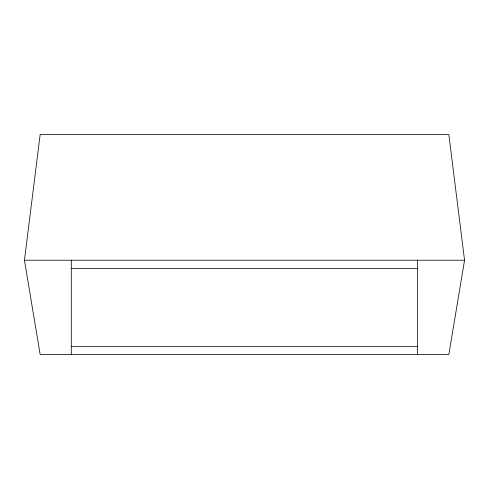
<?xml version="1.0" encoding="UTF-8"?>
<svg xmlns="http://www.w3.org/2000/svg" width="489" height="489" viewBox="0 0 489 489"><rect width="100%" height="100%" fill="white"/><g stroke="black" fill="none" stroke-linecap="round" stroke-linejoin="round"><path stroke-width="0.73" d="M24.45 260.215L40.165 134.475L448.835 134.475L464.55 260.215L448.835 354.525L40.165 354.525L24.45 260.215L464.55 260.215M71.29 268.357L417.398 268.357M71.29 346.664L417.398 346.664M417.398 260.215L417.398 354.525M71.29 260.215L71.29 354.525"/></g></svg>
